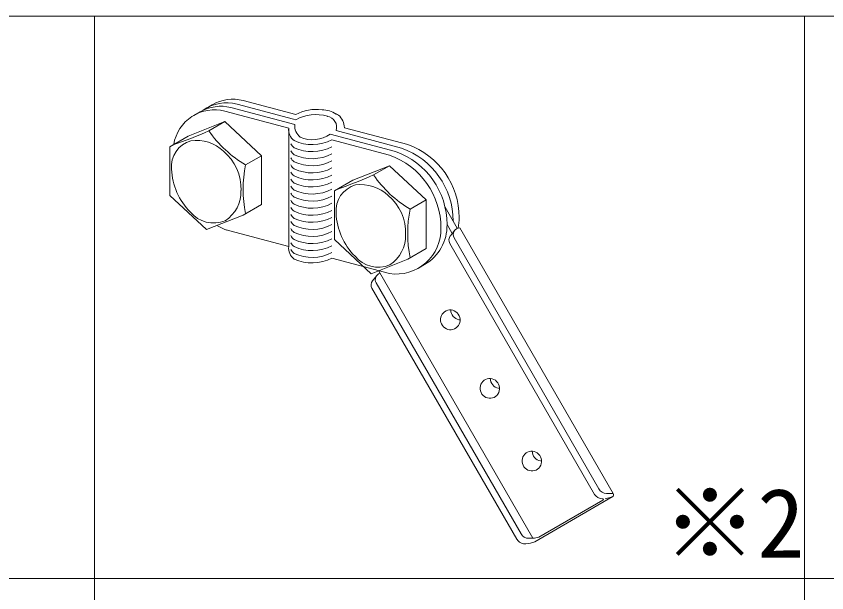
# Model space of a CAD drawing. Units: millimetres on the paper, enlarged 40 times, with parts at other scales. Extents: x -7800 to 7800, y -5578 to 5491.
# Drawn here: x -5814 to -5129, y 2493 to 2980 of the extents above; entities that cross this region are included whole.
import ezdxf
from ezdxf.enums import TextEntityAlignment as Align

# ---------------------------------------------------------------- set-up
doc = ezdxf.new("R2010")
doc.units = ezdxf.units.MM
doc.header["$LTSCALE"] = 40
doc.layers.add('1-6_文字', color=7, linetype='Continuous')
for name, color, linetype, lineweight in [('1-7_金具', 7, 'Continuous', 18), ('F-2_太線１', 3, 'Continuous', 18), ('F-4_細線', 4, 'Continuous', 9)]:
    doc.layers.add(name, color=color, linetype=linetype, lineweight=lineweight)
doc.styles.add('ＭＳ ゴシック', font='')
doc.styles.get('ＭＳ ゴシック').set_extended_font_data('MS Gothic')

msp = doc.modelspace()

# ---------------------------------------------------------------- linework, layer by layer
at = {"layer": '1-7_金具', "color": 3}
for p, q in [((-5653.84, 2902.45), (-5648.72, 2905.41)), ((-5627.71, 2906.11), (-5580.05, 2893.34)), ((-5622.58, 2909.07), (-5578.1, 2897.15)), ((-5664.1, 2896.53), (-5658.97, 2899.49)), ((-5637.96, 2900.19), (-5584.06, 2885.75)), ((-5632.84, 2903.15), (-5578.93, 2888.71)), ((-5651.42, 2883.52), (-5637.96, 2891.29)), ((-5580.05, 2893.34), (-5578.1, 2892.82)), ((-5584.06, 2885.75), (-5584.06, 2785.75)), ((-5543.9, 2883.65), (-5488.62, 2868.84)), ((-5536.97, 2886.13), (-5483.49, 2871.8)), ((-5684.5, 2870.04), (-5668.91, 2879.04)), ((-5549.03, 2880.69), (-5493.74, 2865.88)), ((-5684.5, 2828.92), (-5684.5, 2870.04)), ((-5547.53, 2875.96), (-5498.87, 2862.92)), ((-5620.47, 2854.69), (-5607.02, 2862.46)), ((-5607.02, 2821.34), (-5607.02, 2862.46)), ((-5512.32, 2846.25), (-5498.87, 2854.02)), ((-5545.41, 2832.77), (-5529.82, 2841.77)), ((-5545.41, 2791.65), (-5545.41, 2832.77)), ((-5481.37, 2817.42), (-5467.92, 2825.19)), ((-5467.92, 2784.07), (-5467.92, 2825.19)), ((-5622.6, 2812.34), (-5607.02, 2821.34)), ((-5441.58, 2801.14), (-5451.92, 2819.04)), ((-5445.92, 2796.77), (-5450.28, 2804.32)), ((-5439.41, 2801.57), (-5439.34, 2801.57)), ((-5637.96, 2800.19), (-5584.06, 2785.75)), ((-5637.18, 2799.7), (-5636.96, 2799.92)), ((-5447.47, 2794.78), (-5443.89, 2799.38)), ((-5447.91, 2788.46), (-5325.53, 2576.5)), ((-5444.33, 2793.06), (-5321.95, 2581.11)), ((-5483.51, 2775.07), (-5467.92, 2784.07)), ((-5547.53, 2775.96), (-5498.87, 2762.92)), ((-5474.31, 2767.57), (-5469.19, 2770.53)), ((-5513.25, 2756.8), (-5509.66, 2761.41)), ((-5508.27, 2765.44), (-5377.74, 2539.36)), ((-5510.1, 2755.09), (-5387.73, 2543.13)), ((-5513.68, 2750.48), (-5391.31, 2538.53)), ((-5376.1, 2536.51), (-5310.63, 2574.31)), ((-5372.8, 2540.26), (-5318.69, 2571.5)), ((-5318.99, 2572.72), (-5318.51, 2572.72)), ((-5316.56, 2572.72), (-5310.42, 2574.37)), ((-5381.18, 2539.36), (-5377.74, 2539.36))]:
    msp.add_line(p, q, dxfattribs=at)
for points in [[(-5668.91, 2879.04), (-5637.96, 2891.29), (-5607.02, 2862.46)], [(-5529.82, 2841.77), (-5498.87, 2854.02), (-5467.92, 2825.19)], [(-5684.5, 2828.92), (-5653.55, 2800.09), (-5622.6, 2812.34)], [(-5315.41, 2577.33), (-5309.88, 2577.33), (-5439.36, 2801.6)], [(-5545.41, 2791.65), (-5514.46, 2762.82), (-5483.51, 2775.07)], [(-5447.08, 2732.19), (-5446.94, 2730.74), (-5446.55, 2729.33), (-5445.92, 2728), (-5445.09, 2726.8), (-5444.06, 2725.77), (-5442.87, 2724.92), (-5441.56, 2724.3), (-5440.17, 2723.91), (-5439.24, 2723.8)], [(-5447.08, 2732.19), (-5446.94, 2730.74), (-5446.55, 2729.33), (-5445.92, 2728), (-5445.09, 2726.8), (-5444.06, 2725.77), (-5442.87, 2724.92), (-5441.56, 2724.3), (-5440.17, 2723.91), (-5439.24, 2723.8)], [(-5413.67, 2674.32), (-5413.53, 2672.87), (-5413.14, 2671.46), (-5412.51, 2670.13), (-5411.67, 2668.93), (-5410.65, 2667.9), (-5409.46, 2667.05), (-5408.15, 2666.43), (-5406.76, 2666.04), (-5405.83, 2665.93)], [(-5413.67, 2674.32), (-5413.53, 2672.87), (-5413.14, 2671.46), (-5412.51, 2670.13), (-5411.67, 2668.93), (-5410.65, 2667.9), (-5409.46, 2667.05), (-5408.15, 2666.43), (-5406.76, 2666.04), (-5405.83, 2665.93)], [(-5378.23, 2612.93), (-5378.08, 2611.48), (-5377.69, 2610.07), (-5377.07, 2608.74), (-5376.23, 2607.54), (-5375.2, 2606.51), (-5374.02, 2605.66), (-5372.71, 2605.04), (-5371.32, 2604.66), (-5370.39, 2604.54)], [(-5378.23, 2612.93), (-5378.08, 2611.48), (-5377.69, 2610.07), (-5377.07, 2608.74), (-5376.23, 2607.54), (-5375.2, 2606.51), (-5374.02, 2605.66), (-5372.71, 2605.04), (-5371.32, 2604.66), (-5370.39, 2604.54)]]:
    msp.add_lwpolyline(points, dxfattribs=at)
for points in [[(-5443.88, 2716.25), (-5442.65, 2716.97), (-5441.57, 2717.91), (-5440.66, 2719.02), (-5439.96, 2720.28), (-5439.49, 2721.65), (-5439.27, 2723.08), (-5439.29, 2724.54), (-5439.56, 2725.97), (-5440.07, 2727.35), (-5440.81, 2728.61), (-5441.74, 2729.73), (-5442.86, 2730.67), (-5444.11, 2731.41), (-5445.46, 2731.91), (-5446.88, 2732.17), (-5448.31, 2732.18), (-5449.72, 2731.93), (-5451.06, 2731.44), (-5452.29, 2730.72), (-5453.38, 2729.79), (-5454.28, 2728.67), (-5454.98, 2727.41), (-5455.45, 2726.05), (-5455.68, 2724.61), (-5455.66, 2723.15), (-5455.39, 2721.72), (-5454.88, 2720.35), (-5454.14, 2719.08), (-5453.2, 2717.96), (-5452.09, 2717.02), (-5450.84, 2716.28), (-5449.48, 2715.78), (-5448.07, 2715.52), (-5446.63, 2715.51), (-5445.22, 2715.76)], [(-5410.47, 2658.38), (-5409.24, 2659.1), (-5408.16, 2660.04), (-5407.25, 2661.15), (-5406.55, 2662.41), (-5406.08, 2663.77), (-5405.86, 2665.21), (-5405.88, 2666.67), (-5406.15, 2668.1), (-5406.66, 2669.47), (-5407.39, 2670.74), (-5408.33, 2671.86), (-5409.44, 2672.8), (-5410.7, 2673.54), (-5412.05, 2674.04), (-5413.47, 2674.3), (-5414.9, 2674.31), (-5416.31, 2674.06), (-5417.65, 2673.57), (-5418.88, 2672.85), (-5419.97, 2671.91), (-5420.87, 2670.8), (-5421.57, 2669.54), (-5422.04, 2668.18), (-5422.27, 2666.74), (-5422.25, 2665.28), (-5421.98, 2663.85), (-5421.47, 2662.48), (-5420.73, 2661.21), (-5419.79, 2660.09), (-5418.68, 2659.15), (-5417.43, 2658.41), (-5416.07, 2657.91), (-5414.65, 2657.65), (-5413.22, 2657.64), (-5411.81, 2657.89)], [(-5375.03, 2596.99), (-5373.8, 2597.72), (-5372.71, 2598.65), (-5371.81, 2599.76), (-5371.11, 2601.02), (-5370.64, 2602.39), (-5370.41, 2603.82), (-5370.43, 2605.28), (-5370.7, 2606.72), (-5371.22, 2608.09), (-5371.95, 2609.35), (-5372.89, 2610.47), (-5374, 2611.42), (-5375.26, 2612.15), (-5376.61, 2612.66), (-5378.03, 2612.91), (-5379.46, 2612.92), (-5380.87, 2612.67), (-5382.21, 2612.18), (-5383.44, 2611.46), (-5384.52, 2610.53), (-5385.43, 2609.41), (-5386.13, 2608.16), (-5386.6, 2606.79), (-5386.83, 2605.35), (-5386.8, 2603.9), (-5386.53, 2602.46), (-5386.02, 2601.09), (-5385.29, 2599.82), (-5384.35, 2598.7), (-5383.24, 2597.76), (-5381.98, 2597.03), (-5380.63, 2596.52), (-5379.21, 2596.26), (-5377.78, 2596.25), (-5376.37, 2596.5)]]:
    msp.add_lwpolyline(points, close=True, dxfattribs=at)
for centre, radius, start, end in [((-5641.38, 2869.03), 35.18, 75.93842, 120), ((-5636.26, 2871.99), 35.18, 75.93842, 124.82709), ((-5631.13, 2874.95), 35.18, 75.93842, 119.99998), ((-5646.51, 2866.07), 35.18, 75.93842, 170.3681), ((-5561.19, 2867.1), 34.48, 81.16541, 119.36136), ((-5561.06, 2862.73), 34.48, 73.7143, 119.36136), ((-5556.3, 2877.62), 23.55, 58.35898, 89.01919), ((-5557.34, 2868.49), 32.19, 61.56479, 65.31599), ((-5552.89, 2886.4), 9.4, 343.02415, 81.04227), ((-5552.31, 2885.4), 15.36, 2.70815, 47.91028), ((-5807.79, 3233.44), 383.26, 289.10199, 294.07927), ((-5572.17, 2937.56), 95.91, 214.28851, 239.76529), ((-5571.66, 2884.88), 12.43, 176.01091, 231.24638), ((-5566.54, 2887.84), 12.43, 176.01091, 231.24638), ((-5563.92, 2901.76), 25.8, 246.23344, 305.24619), ((-5660.63, 2853.33), 22.55, 105.66637, 185.55908), ((-5662.07, 2841.98), 33.38, 46.57269, 98.011), ((-5571.66, 2878.91), 12.43, 210.75995, 231.24638), ((-5564.27, 2907.95), 36.1, 245.14149, 297.61575), ((-5564.27, 2901.98), 36.1, 245.14149, 297.61575), ((-5505.09, 2810.42), 65.07, 359.76488, 70.60977), ((-5665.15, 2834.74), 40.86, 357.677, 50.41843), ((-5571.66, 2872.95), 12.43, 210.75995, 231.24638), ((-5564.27, 2896.01), 36.1, 245.14149, 297.61575), ((-5520.47, 2801.54), 65.07, 359.76488, 70.60977), ((-5515.35, 2804.5), 65.07, 359.76488, 70.60977), ((-5510.22, 2807.46), 65.07, 359.8703, 70.60977), ((-5571.66, 2866.98), 12.43, 210.75995, 231.24638), ((-5564.27, 2890.04), 36.1, 245.14149, 297.61575), ((-5628.84, 2853.35), 54.28, 182.32848, 225.22083), ((-5522.88, 2834.13), 99.73, 168.10283, 191.89716), ((-5571.66, 2861.01), 12.43, 210.75995, 231.24638), ((-5564.27, 2884.07), 36.1, 245.14149, 297.61575), ((-5571.66, 2855.04), 12.43, 210.75995, 231.24638), ((-5571.66, 2849.07), 12.43, 210.75995, 231.24638), ((-5564.27, 2878.1), 36.1, 245.14149, 297.61575), ((-5668.69, 3196.17), 383.26, 289.10199, 294.07927), ((-5433.08, 2900.29), 95.91, 214.28851, 239.76529), ((-5571.66, 2843.1), 12.43, 210.75995, 231.24638), ((-5564.27, 2872.13), 36.1, 245.14149, 297.61575), ((-5521.54, 2816.06), 22.55, 105.66637, 185.55908), ((-5522.97, 2804.71), 33.38, 46.57269, 98.011), ((-5653.48, 2832.18), 29.16, 302.49821, 1.77756), ((-5571.66, 2837.13), 12.43, 210.75995, 231.24638), ((-5564.27, 2866.17), 36.1, 245.14149, 297.61575), ((-5526.06, 2797.47), 40.86, 357.677, 50.41843), ((-5571.66, 2831.17), 12.43, 210.75995, 231.24638), ((-5564.27, 2860.2), 36.1, 245.14149, 297.61575), ((-5564.27, 2854.23), 36.1, 245.14149, 297.61575), ((-5647.57, 2830.9), 25.28, 219.51717, 292.70407), ((-5571.66, 2825.2), 12.43, 210.75995, 231.24638), ((-5564.27, 2848.26), 36.1, 245.14149, 297.61575), ((-5383.79, 2796.86), 99.73, 168.10283, 191.89716), ((-5571.66, 2819.23), 12.43, 210.75995, 231.24638), ((-5564.27, 2842.29), 36.1, 245.14149, 297.61575), ((-5489.74, 2816.08), 54.28, 182.32848, 225.22083), ((-5477.85, 2809.22), 37.84, 348.05783, 1.4138), ((-5607.46, 2867.84), 74.21, 239.93542, 245.73225), ((-5571.66, 2813.26), 12.43, 210.75995, 231.24638), ((-5564.27, 2836.32), 36.1, 245.14149, 297.61575), ((-5493.23, 2800.34), 37.84, 261.43382, 1.4138), ((-5488.11, 2803.3), 37.84, 300, 1.4138), ((-5439.41, 2795.9), 5.67, 90, 209.99998), ((-5571.66, 2807.29), 12.43, 210.75995, 231.24638), ((-5571.66, 2801.32), 12.43, 210.75995, 231.24638), ((-5564.27, 2830.36), 36.1, 245.14149, 297.61575), ((-5514.38, 2794.91), 29.16, 302.49821, 1.77756), ((-5443, 2791.29), 5.67, 142.12311, 210), ((-5571.66, 2795.36), 12.43, 210.75995, 231.24638), ((-5564.27, 2824.39), 36.1, 245.14149, 297.61575), ((-5571.66, 2784.88), 12.43, 176.01091, 231.24638), ((-5571.66, 2789.59), 12.43, 210.75995, 231.24638), ((-5564.27, 2818.42), 36.1, 245.14149, 297.61575), ((-5564.27, 2812.66), 36.1, 245.14149, 297.61575), ((-5564.27, 2807.95), 36.1, 245.14149, 297.61575), ((-5508.47, 2793.63), 25.28, 219.51717, 292.70407), ((-5505.19, 2757.93), 5.67, 108.92543, 209.99998), ((-5508.77, 2753.32), 5.67, 142.12311, 210), ((-5318.99, 2580.28), 7.56, 209.99998, 270), ((-5315.41, 2584.89), 7.56, 210, 270), ((-5311.59, 2576.12), 2.1, 303.89775, 35.29265), ((-5318.86, 2572.15), 0.675, 284.52145, 58.40283), ((-5381.18, 2546.92), 7.56, 210, 270), ((-5384.76, 2542.31), 7.56, 209.99998, 263.40755), ((-5384.96, 2559.91), 25.12, 268.47061, 286.22513), ((-5400.55, 2596.01), 64.32, 290.5748, 292.3373), ((-5378.91, 2559.74), 20.42, 273.29562, 287.43674)]:
    msp.add_arc(centre, radius, start, end, dxfattribs=at)
at = {"layer": 'F-2_太線１'}
for p, q in [((-7638.18, 2980.25), (-78.18, 2980.25)), ((-5748.18, 2980.25), (-5748.18, 1900.25)), ((-7638.18, 2505.35), (-1968.18, 2505.35))]:
    msp.add_line(p, q, dxfattribs=at)
at = {"layer": 'F-4_細線'}
msp.add_line((-5148.18, 2980.25), (-5148.18, 1900.25), dxfattribs=at)

# ---------------------------------------------------------------- texts
at = {"layer": '1-6_文字', "style": 'ＭＳ ゴシック'}
msp.add_text('※2', height=58.65, dxfattribs=at).set_placement((-5268.18, 2505.35), align=Align.BOTTOM_LEFT)

doc.saveas('drawing.dxf')
